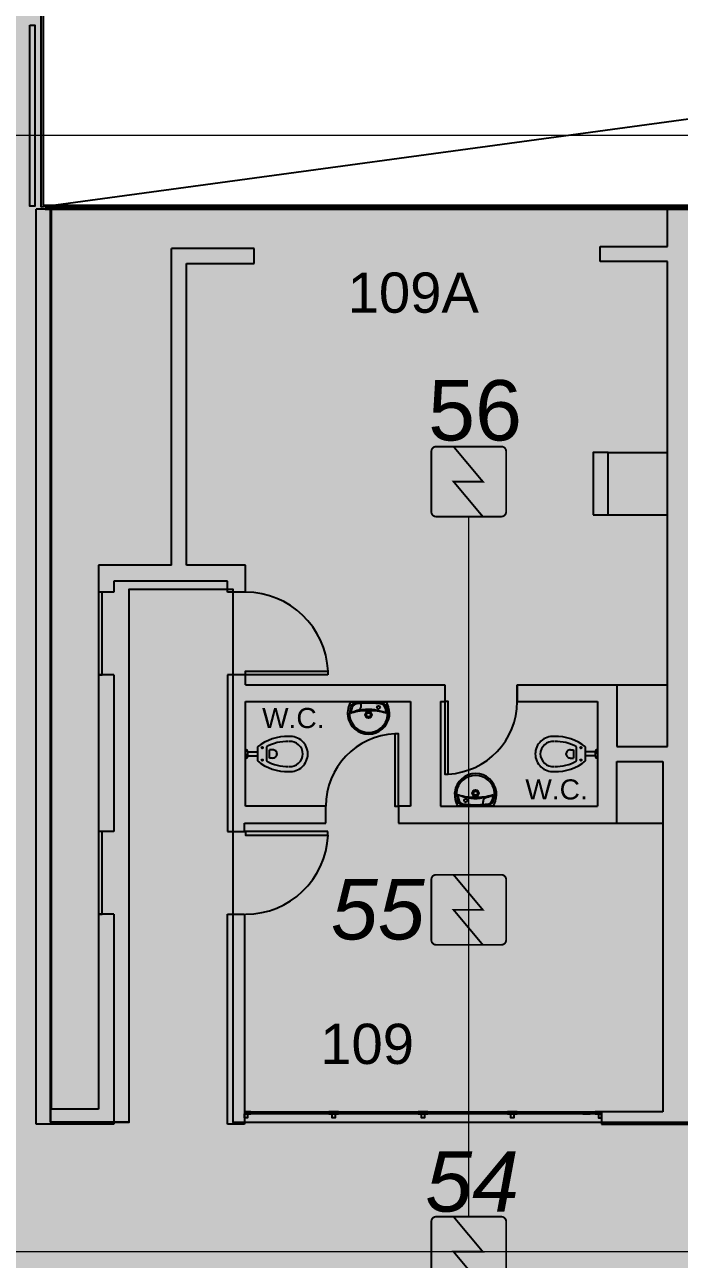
# Model space of a CAD drawing. Header units: metres. Extents: x -331 to 2982, y 362 to 2539.
# Drawn here: x 772.96 to 779.47, y 1604.17 to 1616.45 of the extents above; entities that cross this region are included whole.
import ezdxf
from ezdxf.enums import TextEntityAlignment as Align

# ---------------------------------------------------------------- set-up
doc = ezdxf.new("R2010")
doc.units = ezdxf.units.M
doc.layers.get('0').update_dxf_attribs({"color": 251})
doc.layers.add('_corredores', color=251, linetype='Continuous', plot=False)
doc.layers.add('_salas', color=251, linetype='Continuous', plot=False)
for name, color, linetype in [('ALV', 251, 'Continuous'), ('CX', 251, 'Continuous'), ('Det', 251, 'Continuous'), ('DET. FUMAÇA', 1, 'Continuous'), ('Det_Vigas', 251, 'Continuous'), ('Div', 251, 'Continuous'), ('Est', 251, 'Continuous'), ('Mob', 251, 'Continuous'), ('Pis', 251, 'Continuous'), ('SALAS NOVAS', 7, 'Continuous'), ('Texto_Salas', 251, 'Continuous'), ('vid', 251, 'Continuous')]:
    doc.layers.add(name, color=color, linetype=linetype)
doc.styles.add('ARIAL', font='arial.ttf')
doc.styles.add('DESTAQUE', font='arial.ttf', dxfattribs={"height": 0.4})
doc.styles.add('X3G_ENTITY_1416AC8D', font='arial.ttf', dxfattribs={"height": 0.6})
doc.styles.add('X3G_ENTITY_1416AC97', font='arial.ttf', dxfattribs={"height": 0.6})
doc.styles.add('X3G_ENTITY_1416ACA1', font='arial.ttf', dxfattribs={"height": 0.6})

# ---------------------------------------------------------------- blocks, each defined once
blk = doc.blocks.new('Detector de fumaça')
at = {"layer": 'DET. FUMAÇA', "linetype": 'Continuous', "lineweight": 15, "const_width": 0.0187}
blk.add_lwpolyline([(774.599, 539.816), (775.249, 539.816, -0.414214), (775.296, 539.769), (775.296, 539.167, -0.414214), (775.249, 539.12), (774.599, 539.12, -0.414214), (774.553, 539.167), (774.553, 539.769, -0.414214)], format="xyb", close=True, dxfattribs=at)
blk.add_lwpolyline([(774.773, 539.816), (775.064, 539.468), (774.773, 539.468), (775.064, 539.12)], dxfattribs=at)

msp = doc.modelspace()

# ---------------------------------------------------------------- hatches: boundary and pattern name
at = {"layer": '_corredores', "transparency": 33554508}
h = msp.add_hatch(color=256, dxfattribs=at)
h.dxf.hatch_style = 1
h.paths.add_polyline_path([(849.579, 1608.941), (849.579, 1612.216), (852.229, 1612.216), (852.229, 1614.651), (851.629, 1614.651), (851.629, 1624.564), (870.399, 1624.564), (870.399, 1626.4), (870.209, 1626.4), (870.209, 1626.597), (870.023, 1626.784), (866.324, 1626.785), (866.308, 1626.751), (866.204, 1626.834), (865.442, 1627.594), (864.014, 1627.594), (862.586, 1627.594), (861.776, 1626.785), (861.74, 1626.785), (861.736, 1626.784), (861.723, 1626.783), (861.705, 1626.783), (858.111, 1626.785), (857.764, 1626.438), (857.417, 1626.785), (853.824, 1626.785), (853.808, 1626.751), (853.704, 1626.834), (852.942, 1627.594), (851.514, 1627.594), (849.768, 1627.594), (849.768, 1626.834), (849.628, 1626.834), (849.628, 1629.914), (841.254, 1629.914), (841.254, 1628.074), (840.494, 1628.074), (840.494, 1627.116), (840.776, 1626.834), (840.394, 1626.452), (840.062, 1626.785), (836.454, 1626.785), (836.439, 1626.751), (836.334, 1626.834), (835.573, 1627.594), (834.144, 1627.594), (832.716, 1627.594), (831.906, 1626.785), (831.87, 1626.785), (831.867, 1626.784), (831.853, 1626.783), (831.835, 1626.783), (828.241, 1626.785), (827.894, 1626.438), (827.548, 1626.785), (823.954, 1626.785), (823.938, 1626.751), (823.834, 1626.834), (823.072, 1627.594), (821.644, 1627.594), (820.215, 1627.594), (819.405, 1626.785), (819.37, 1626.785), (819.366, 1626.784), (819.353, 1626.783), (819.335, 1626.783), (815.741, 1626.785), (815.394, 1626.438), (815.047, 1626.785), (811.454, 1626.785), (811.438, 1626.751), (811.334, 1626.834), (810.572, 1627.594), (809.144, 1627.594), (807.715, 1627.594), (806.906, 1626.785), (806.87, 1626.785), (806.866, 1626.784), (806.853, 1626.783), (806.835, 1626.783), (803.241, 1626.785), (802.894, 1626.438), (802.547, 1626.785), (798.954, 1626.785), (798.938, 1626.751), (798.834, 1626.834), (798.072, 1627.594), (796.644, 1627.594), (795.215, 1627.594), (794.406, 1626.785), (794.37, 1626.785), (794.366, 1626.784), (794.353, 1626.783), (794.335, 1626.783), (790.741, 1626.785), (790.394, 1626.438), (790.047, 1626.785), (786.454, 1626.785), (786.438, 1626.751), (786.334, 1626.834), (785.572, 1627.594), (784.144, 1627.594), (782.716, 1627.594), (781.906, 1626.785), (781.87, 1626.785), (781.866, 1626.784), (781.853, 1626.783), (781.835, 1626.783), (778.241, 1626.785), (777.894, 1626.438), (777.547, 1626.785), (773.954, 1626.785), (773.938, 1626.751), (773.834, 1626.834), (773.072, 1627.594), (771.644, 1627.594), (770.216, 1627.594), (769.406, 1626.785), (769.37, 1626.785), (769.367, 1626.784), (769.353, 1626.783), (769.335, 1626.783), (765.635, 1626.784), (765.449, 1626.597), (765.449, 1626.4), (765.259, 1626.4), (765.259, 1624.564), (770.104, 1624.564), (770.104, 1614.651), (770.414, 1614.651), (770.414, 1605.531), (765.029, 1605.531), (765.029, 1610.831), (763.829, 1610.831), (763.829, 1605.531), (755.929, 1605.531), (755.929, 1610.831), (754.829, 1610.831), (754.829, 1605.531), (746.079, 1605.531), (746.079, 1601.916), (748.449, 1601.916), (748.449, 1603.616), (748.049, 1603.616), (748.049, 1603.816), (754.474, 1603.816), (754.474, 1603.616), (754.149, 1603.616), (754.149, 1601.916), (754.474, 1601.916), (754.474, 1601.716), (754.474, 1601.191), (757.974, 1601.191), (757.974, 1603.591), (757.974, 1603.791), (768.029, 1603.791), (768.029, 1603.771), (768.834, 1603.771), (768.834, 1595.811), (768.004, 1595.811), (768.004, 1595.791), (762.364, 1595.791), (762.364, 1590.581), (754.174, 1590.581), (754.174, 1593.066), (752.499, 1593.066), (752.499, 1560.541), (752.299, 1560.541), (752.299, 1561.441), (751.199, 1561.441), (751.199, 1558.116), (752.299, 1558.116), (752.299, 1559.116), (752.499, 1559.116), (752.499, 1557.116), (755.419, 1557.116), (755.419, 1558.966), (753.924, 1558.966), (753.924, 1563.441), (754.189, 1563.441), (754.189, 1587.651), (760.824, 1587.651), (760.824, 1587.741), (768.929, 1587.741), (768.929, 1563.841), (770.329, 1563.841), (770.329, 1587.741), (771.929, 1587.741), (773.029, 1587.741), (775.879, 1587.741), (775.879, 1586.641), (777.179, 1586.641), (777.179, 1587.741), (788.779, 1587.741), (788.779, 1586.641), (790.079, 1586.641), (790.079, 1587.741), (802.329, 1587.741), (804.029, 1587.741), (844.979, 1587.741), (844.979, 1587.916), (845.279, 1587.916), (845.279, 1587.563), (845.279, 1563.241), (806.429, 1563.241), (806.429, 1563.441), (806.629, 1563.441), (806.629, 1565.791), (806.229, 1565.791), (806.229, 1585.191), (806.629, 1585.191), (806.629, 1587.541), (803.039, 1587.541), (803.039, 1576.841), (798.689, 1576.841), (796.094, 1576.841, -0.496898), (794.36, 1575.527), (793.559, 1573.063), (798.509, 1571.449), (798.509, 1560.721), (794.829, 1560.721), (794.829, 1560.541), (794.829, 1557.551), (801.129, 1557.551), (801.129, 1556.451), (802.329, 1556.451), (802.329, 1557.551), (805.229, 1557.551), (805.229, 1556.451), (806.429, 1556.451), (806.429, 1560.691), (845.279, 1560.691), (845.279, 1555.997), (846.404, 1555.997), (846.404, 1556.891), (846.054, 1556.891), (846.054, 1556.991), (846.454, 1556.991), (846.454, 1560.691), (849.204, 1560.691), (849.204, 1556.991), (849.604, 1556.991), (849.604, 1556.891), (849.254, 1556.891), (849.254, 1555.997), (850.479, 1555.997), (850.479, 1563.241), (849.579, 1563.241), (849.579, 1572.291), (849.579, 1575.941), (849.579, 1587.563), (849.579, 1588.141), (849.679, 1588.141), (849.679, 1587.991), (866.719, 1587.991), (870.339, 1587.991), (870.339, 1595.791), (866.429, 1595.791), (866.429, 1595.721), (852.429, 1595.721), (852.429, 1590.391), (849.579, 1590.391)])
h.paths.add_polyline_path([(845.139, 1595.841), (845.279, 1595.841), (845.279, 1590.341), (839.679, 1590.341), (775.879, 1590.341), (773.004, 1590.341), (773.004, 1595.811), (771.774, 1595.811), (771.774, 1603.766), (773.119, 1603.766), (773.119, 1603.821), (845.139, 1603.821)], flags=16)
h.paths.add_polyline_path([(846.026, 1605.531), (845.019, 1605.531), (845.019, 1609.931), (845.029, 1610.831), (843.829, 1610.831), (843.829, 1605.531), (835.029, 1605.531), (835.029, 1610.831), (833.829, 1610.831), (833.829, 1605.531), (825.029, 1605.531), (825.029, 1610.831), (823.829, 1610.831), (823.829, 1605.531), (815.029, 1605.531), (815.029, 1610.831), (813.829, 1610.831), (813.829, 1605.531), (805.029, 1605.531), (805.029, 1610.831), (803.829, 1610.831), (803.829, 1605.531), (795.029, 1605.531), (795.029, 1610.831), (793.829, 1610.831), (793.829, 1605.531), (785.029, 1605.531), (785.029, 1610.831), (783.829, 1610.831), (783.829, 1605.531), (775.029, 1605.531), (775.029, 1610.831), (773.999, 1610.831), (773.999, 1605.531), (773.214, 1605.531), (773.214, 1614.651), (773.144, 1614.651), (773.144, 1620.131), (775.164, 1620.131), (775.164, 1622.051), (773.644, 1622.051), (773.644, 1621.631), (773.184, 1621.631), (773.184, 1624.564), (845.949, 1624.563), (845.949, 1621.631), (845.489, 1621.631), (845.489, 1622.051), (843.989, 1622.051), (843.989, 1621.631), (843.969, 1620.131), (845.949, 1620.131), (845.949, 1614.651), (846.026, 1614.651)], flags=16)
h.paths.add_polyline_path([(865.19, 1593.806, -2.788173), (864.407, 1590.628), (864.569, 1590.706), (864.758, 1590.381), (866.058, 1591.278, -0.450063), (866.35, 1592.463), (865.616, 1593.862), (865.298, 1593.662)], flags=16)
h.paths.add_polyline_path([(845.264, 1626.452), (844.882, 1626.834), (845.264, 1627.216), (845.646, 1626.834)], flags=16)
h.paths.add_polyline_path([(851.514, 1626.452), (851.132, 1626.834), (851.514, 1627.216), (851.896, 1626.834)], flags=16)
h.paths.add_polyline_path([(834.144, 1626.452), (833.762, 1626.834), (834.144, 1627.216), (834.526, 1626.834)], flags=16)
h.paths.add_polyline_path([(864.014, 1626.452), (863.632, 1626.834), (864.014, 1627.216), (864.396, 1626.834)], flags=16)
h.paths.add_polyline_path([(821.644, 1626.452), (821.262, 1626.834), (821.644, 1627.216), (822.026, 1626.834)], flags=16)
h.paths.add_polyline_path([(809.526, 1626.834), (809.144, 1626.452), (808.762, 1626.834), (809.144, 1627.216)], flags=16)
h.paths.add_polyline_path([(797.026, 1626.834), (796.644, 1626.452), (796.262, 1626.834), (796.644, 1627.216)], flags=16)
h.paths.add_polyline_path([(784.526, 1626.834), (784.144, 1626.452), (783.762, 1626.834), (784.144, 1627.216)], flags=16)
h.paths.add_polyline_path([(772.026, 1626.834), (771.644, 1626.452), (771.262, 1626.834), (771.644, 1627.216)], flags=16)
h.paths.add_polyline_path([(767.575, 1593.944), (767.428, 1593.841), (767.223, 1594.085), (766.329, 1593.191, -0.414214), (766.329, 1592.392), (767.223, 1591.497), (767.428, 1591.741), (767.575, 1591.638, -3.171595)], flags=16)
at = {"layer": '_salas', "transparency": 33554559}
h = msp.add_hatch(color=256, dxfattribs=at)
h.dxf.hatch_style = 1
h.paths.add_polyline_path([(805.009, 1605.511), (813.809, 1605.511), (813.809, 1610.811), (815.009, 1610.811), (815.009, 1605.511), (823.809, 1605.511), (823.809, 1610.811), (825.009, 1610.811), (825.009, 1605.511), (833.809, 1605.511), (833.809, 1610.811), (835.009, 1610.811), (835.009, 1605.511), (843.809, 1605.511), (843.809, 1610.811), (845.009, 1610.811), (845.009, 1609.911), (844.999, 1609.911), (844.999, 1605.511), (846.006, 1605.511), (846.006, 1614.631), (773.194, 1614.631), (773.194, 1605.511), (773.979, 1605.511), (773.979, 1610.811), (775.009, 1610.811), (775.009, 1605.511), (783.809, 1605.511), (783.809, 1610.811), (785.009, 1610.811), (785.009, 1605.511), (793.809, 1605.511), (793.809, 1610.811), (795.009, 1610.811), (795.009, 1605.511), (803.809, 1605.511), (803.809, 1610.811), (805.009, 1610.811)])
h = msp.add_hatch(color=256, dxfattribs=at)
h.dxf.hatch_style = 1
h.paths.add_polyline_path([(805.029, 1605.531), (813.829, 1605.531), (813.829, 1610.831), (815.029, 1610.831), (815.029, 1605.531), (823.829, 1605.531), (823.829, 1610.831), (825.029, 1610.831), (825.029, 1605.531), (833.829, 1605.531), (833.829, 1610.831), (835.029, 1610.831), (835.029, 1605.531), (843.829, 1605.531), (843.829, 1610.831), (845.029, 1610.831), (845.029, 1609.931), (845.019, 1609.931), (845.019, 1605.531), (846.026, 1605.531), (846.026, 1614.651), (773.214, 1614.651), (773.214, 1605.531), (773.999, 1605.531), (773.999, 1610.831), (775.029, 1610.831), (775.029, 1605.531), (783.829, 1605.531), (783.829, 1610.831), (785.029, 1610.831), (785.029, 1605.531), (793.829, 1605.531), (793.829, 1610.831), (795.029, 1610.831), (795.029, 1605.531), (803.829, 1605.531), (803.829, 1610.831), (805.029, 1610.831)])

# ---------------------------------------------------------------- linework, layer by layer
at = {"lineweight": 0}
for points in [[(845.949, 1624.563), (773.184, 1624.564), (773.184, 1621.631), (773.644, 1621.631), (773.644, 1622.051), (775.164, 1622.051), (775.164, 1620.131), (773.144, 1620.131), (773.144, 1614.651), (773.214, 1614.651), (773.214, 1605.531), (773.999, 1605.531), (773.999, 1610.831), (775.029, 1610.831), (775.029, 1605.531), (783.829, 1605.531), (783.829, 1610.831), (785.029, 1610.831), (785.029, 1605.531), (793.829, 1605.531)], [(773.999, 1605.531), (773.214, 1605.531), (773.214, 1614.651), (846.026, 1614.651), (846.026, 1605.531), (845.019, 1605.531)], [(773.999, 1605.531), (773.999, 1610.831), (775.029, 1610.831), (775.029, 1605.531)]]:
    msp.add_lwpolyline(points, dxfattribs=at)
at = {"color": 251}
for points in [[(845.949, 1624.563), (773.184, 1624.564), (773.184, 1621.631), (773.644, 1621.631), (773.644, 1622.051), (775.164, 1622.051), (775.164, 1620.131), (773.144, 1620.131), (773.144, 1614.651), (773.214, 1614.651), (773.214, 1605.531), (773.999, 1605.531), (773.999, 1610.831), (775.029, 1610.831), (775.029, 1605.531), (783.829, 1605.531), (783.829, 1610.831), (785.029, 1610.831), (785.029, 1605.531), (793.829, 1605.531)], [(773.999, 1605.531), (773.214, 1605.531), (773.214, 1614.651), (846.026, 1614.651), (846.026, 1605.531), (845.019, 1605.531)], [(773.999, 1605.531), (773.999, 1610.831), (775.029, 1610.831), (775.029, 1605.531)]]:
    msp.add_lwpolyline(points, dxfattribs=at)
at = {"layer": 'ALV'}
for p, q in [((773.074, 1605.511), (773.074, 1614.611)), ((773.224, 1614.611), (773.074, 1614.611)), ((773.224, 1605.661), (773.224, 1614.611)), ((779.349, 1614.241), (779.349, 1614.611)), ((775.239, 1614.221), (774.419, 1614.221)), ((774.419, 1611.071), (774.419, 1614.221)), ((775.239, 1614.071), (775.239, 1614.221)), ((778.679, 1614.091), (778.679, 1614.241)), ((778.679, 1614.241), (779.349, 1614.241)), ((774.569, 1611.071), (774.569, 1614.071)), ((774.569, 1614.071), (775.239, 1614.071)), ((779.349, 1614.091), (778.679, 1614.091)), ((779.349, 1609.269), (779.349, 1614.091)), ((774.419, 1611.071), (773.694, 1611.071)), ((773.694, 1611.071), (773.694, 1610.801)), ((775.154, 1611.071), (774.569, 1611.071)), ((775.154, 1610.801), (775.154, 1611.071)), ((774.974, 1610.911), (773.844, 1610.911)), ((773.844, 1610.911), (773.844, 1610.801)), ((774.974, 1610.801), (774.974, 1610.911)), ((773.844, 1610.801), (773.694, 1610.801)), ((775.154, 1610.801), (774.974, 1610.801)), ((773.694, 1609.981), (773.694, 1608.421)), ((773.844, 1609.981), (773.694, 1609.981)), ((773.844, 1609.981), (773.844, 1608.421)), ((775.154, 1609.981), (774.974, 1609.981)), ((774.974, 1609.981), (774.974, 1608.421)), ((775.154, 1609.881), (775.154, 1609.981)), ((775.154, 1609.881), (777.134, 1609.881)), ((777.134, 1609.881), (777.134, 1609.714)), ((777.854, 1609.881), (777.854, 1609.714)), ((777.854, 1609.714), (777.854, 1609.881)), ((777.854, 1609.881), (778.844, 1609.881)), ((778.844, 1609.881), (778.844, 1609.269)), ((775.154, 1608.674), (775.154, 1609.714)), ((775.154, 1609.714), (776.794, 1609.714)), ((776.794, 1609.714), (776.794, 1608.674)), ((777.094, 1609.714), (777.094, 1608.674)), ((777.094, 1609.714), (777.134, 1609.714)), ((777.854, 1609.714), (778.654, 1609.714)), ((778.654, 1609.714), (778.654, 1608.674)), ((778.844, 1609.269), (779.304, 1609.269)), ((778.844, 1609.269), (779.349, 1609.269)), ((778.844, 1608.506), (778.844, 1609.119)), ((778.844, 1609.119), (779.304, 1609.119)), ((779.304, 1609.119), (779.304, 1605.636)), ((775.954, 1608.674), (775.154, 1608.674)), ((775.954, 1608.506), (775.954, 1608.674)), ((776.794, 1608.674), (776.674, 1608.674)), ((776.674, 1608.674), (776.674, 1608.506)), ((777.094, 1608.674), (778.654, 1608.674)), ((775.144, 1608.421), (775.144, 1608.506)), ((775.144, 1608.506), (775.954, 1608.506)), ((776.674, 1608.506), (778.844, 1608.506)), ((773.844, 1608.421), (773.694, 1608.421)), ((774.974, 1608.421), (775.144, 1608.421)), ((773.694, 1607.601), (773.694, 1605.661)), ((773.844, 1607.601), (773.694, 1607.601)), ((773.844, 1607.601), (773.844, 1605.511)), ((774.974, 1607.601), (775.144, 1607.601)), ((774.974, 1605.511), (774.974, 1607.601)), ((775.144, 1607.601), (775.144, 1605.511)), ((773.694, 1605.661), (773.224, 1605.661)), ((779.304, 1605.636), (778.694, 1605.636)), ((778.694, 1605.636), (778.694, 1605.511)), ((773.844, 1605.511), (773.074, 1605.511)), ((775.144, 1605.511), (774.974, 1605.511)), ((778.694, 1605.511), (779.409, 1605.511))]:
    msp.add_line(p, q, dxfattribs=at)
at = {"layer": 'ALV', "color": 251}
msp.add_line((779.409, 1605.511), (780.124, 1605.511), dxfattribs=at)
msp.add_lwpolyline([(773.009, 1616.441), (773.059, 1616.441), (773.059, 1614.641), (773.009, 1614.641)], close=True, dxfattribs=at)
at = {"layer": 'CX'}
for points in [[(773.694, 1610.801), (773.694, 1609.981), (773.729, 1609.981), (773.729, 1610.801)], [(775.974, 1609.981), (775.154, 1609.981), (775.154, 1610.016), (775.974, 1610.016)], [(777.169, 1608.994), (777.169, 1609.714), (777.134, 1609.714), (777.134, 1608.994)], [(776.639, 1609.394), (776.639, 1608.674), (776.674, 1608.674), (776.674, 1609.394)], [(773.694, 1608.421), (773.694, 1607.601), (773.729, 1607.601), (773.729, 1608.421)], [(775.974, 1608.421), (775.154, 1608.421), (775.154, 1608.386), (775.974, 1608.386)], [(775.147, 1605.636), (775.144, 1605.636), (775.144, 1605.614), (775.147, 1605.614)], [(775.207, 1605.635), (775.148, 1605.635), (775.148, 1605.615), (775.207, 1605.615), (775.207, 1605.614), (775.147, 1605.614), (775.147, 1605.636), (775.207, 1605.636)], [(775.984, 1605.635), (776.029, 1605.635), (776.029, 1605.615), (775.984, 1605.615), (775.984, 1605.614), (776.03, 1605.614), (776.03, 1605.636), (775.984, 1605.636)], [(776.033, 1605.636), (776.03, 1605.636), (776.03, 1605.614), (776.033, 1605.614)], [(776.08, 1605.635), (776.034, 1605.635), (776.034, 1605.615), (776.08, 1605.615), (776.08, 1605.614), (776.033, 1605.614), (776.033, 1605.636), (776.08, 1605.636)], [(776.871, 1605.635), (776.917, 1605.635), (776.917, 1605.615), (776.871, 1605.615), (776.871, 1605.614), (776.918, 1605.614), (776.918, 1605.636), (776.871, 1605.636)], [(776.921, 1605.636), (776.918, 1605.636), (776.918, 1605.614), (776.921, 1605.614)], [(776.967, 1605.635), (776.922, 1605.635), (776.922, 1605.615), (776.967, 1605.615), (776.967, 1605.614), (776.921, 1605.614), (776.921, 1605.636), (776.967, 1605.636)], [(777.759, 1605.635), (777.804, 1605.635), (777.804, 1605.615), (777.759, 1605.615), (777.759, 1605.614), (777.805, 1605.614), (777.805, 1605.636), (777.759, 1605.636)], [(777.808, 1605.636), (777.805, 1605.636), (777.805, 1605.614), (777.808, 1605.614)], [(777.855, 1605.635), (777.809, 1605.635), (777.809, 1605.615), (777.855, 1605.615), (777.855, 1605.614), (777.808, 1605.614), (777.808, 1605.636), (777.855, 1605.636)], [(778.631, 1605.635), (778.69, 1605.635), (778.69, 1605.615), (778.631, 1605.615), (778.631, 1605.614), (778.691, 1605.614), (778.691, 1605.636), (778.631, 1605.636)], [(778.691, 1605.636), (778.694, 1605.636), (778.694, 1605.614), (778.691, 1605.614)]]:
    msp.add_lwpolyline(points, close=True, dxfattribs=at)
for points in [[(775.174, 1605.615), (775.174, 1605.575), (775.144, 1605.575), (775.144, 1605.615)], [(776.047, 1605.615), (776.047, 1605.575), (776.017, 1605.575), (776.017, 1605.615)], [(776.934, 1605.615), (776.934, 1605.575), (776.904, 1605.575), (776.904, 1605.615)], [(777.822, 1605.615), (777.822, 1605.575), (777.792, 1605.575), (777.792, 1605.615)], [(778.664, 1605.615), (778.664, 1605.575), (778.694, 1605.575), (778.694, 1605.615)]]:
    msp.add_lwpolyline(points, dxfattribs=at)
at = {"layer": 'CX', "color": 251, "true_color": 0x606060}
for centre, radius, start, end in [((775.154, 1609.981), 0.821, 2.4441, 90), ((777.134, 1609.714), 0.721, 272.783, 0), ((776.674, 1608.674), 0.721, 92.783, 180), ((775.154, 1608.421), 0.821, 270, 357.5559)]:
    msp.add_arc(centre, radius, start, end, dxfattribs=at)
at = {"layer": 'Det', "color": 251}
msp.add_line((841.129, 1623.891), (773.124, 1614.631), dxfattribs=at)
at = {"layer": 'Det_Vigas', "color": 251}
for p, q in [((775.332, 1605.615), (775.257, 1605.615)), ((776.513, 1605.615), (776.438, 1605.615)), ((777.4, 1605.615), (777.325, 1605.615)), ((778.506, 1605.615), (778.581, 1605.615)), ((773.514, 1605.511), (773.404, 1605.511)), ((779.354, 1605.511), (779.464, 1605.511))]:
    msp.add_line(p, q, dxfattribs=at)
at = {"layer": 'Div', "color": 230, "linetype": 'Continuous', "lineweight": 0}
msp.add_line((848.047, 1615.34), (744.378, 1615.343), dxfattribs=at)
at = {"layer": 'Div', "color": 150, "linetype": 'Continuous', "lineweight": 0}
for p, q in [((777.373, 1604.592), (777.373, 1611.554)), ((847.683, 1604.244), (747.735, 1604.244))]:
    msp.add_line(p, q, dxfattribs=at)
at = {"layer": 'Est'}
msp.add_lwpolyline([(778.609, 1611.571), (778.759, 1611.571), (778.759, 1612.191), (778.609, 1612.191)], close=True, dxfattribs=at)
at = {"layer": 'Mob'}
for p, q in [((778.759, 1612.191), (779.349, 1612.191)), ((778.759, 1611.571), (779.349, 1611.571)), ((778.844, 1609.881), (779.349, 1609.881)), ((776.201, 1609.711), (776.552, 1609.711)), ((775.154, 1609.194), (775.154, 1609.234)), ((775.154, 1609.234), (775.165, 1609.234)), ((775.174, 1609.214), (775.174, 1609.225)), ((775.174, 1609.214), (775.174, 1609.174)), ((775.174, 1609.214), (775.274, 1609.214)), ((775.274, 1609.264), (775.274, 1609.124)), ((775.362, 1609.264), (775.362, 1609.124)), ((775.393, 1609.153), (775.393, 1609.234)), ((775.422, 1609.234), (775.393, 1609.234)), ((778.386, 1609.234), (778.415, 1609.234)), ((778.415, 1609.234), (778.415, 1609.153)), ((778.446, 1609.124), (778.446, 1609.264)), ((778.534, 1609.124), (778.534, 1609.264)), ((778.634, 1609.214), (778.534, 1609.214)), ((778.634, 1609.214), (778.634, 1609.225)), ((778.634, 1609.174), (778.634, 1609.214)), ((778.654, 1609.234), (778.643, 1609.234)), ((778.654, 1609.194), (778.654, 1609.234)), ((775.154, 1609.194), (775.154, 1609.153)), ((775.154, 1609.153), (775.165, 1609.153)), ((775.174, 1609.174), (775.274, 1609.174)), ((775.174, 1609.174), (775.174, 1609.163)), ((775.422, 1609.153), (775.393, 1609.153)), ((778.386, 1609.153), (778.415, 1609.153)), ((778.634, 1609.174), (778.534, 1609.174)), ((778.634, 1609.174), (778.634, 1609.163)), ((778.654, 1609.153), (778.643, 1609.153)), ((778.654, 1609.194), (778.654, 1609.153)), ((777.617, 1608.674), (777.266, 1608.674)), ((778.844, 1608.506), (779.304, 1608.506))]:
    msp.add_line(p, q, dxfattribs=at)
for points in [[(776.377, 1609.703, 0.019765), (776.251, 1609.698, 0.055725), (776.233, 1609.696, 0.26837), (776.2, 1609.66, 0.08527), (776.188, 1609.572, 0.373975), (776.377, 1609.408, 0.373975), (776.567, 1609.572, 0.08527), (776.555, 1609.66, 0.26837), (776.521, 1609.696, 0.055725), (776.503, 1609.698, 0.019765)], [(777.441, 1608.684, 0.019765), (777.567, 1608.689, 0.055725), (777.585, 1608.692, 0.26837), (777.618, 1608.728, 0.08527), (777.63, 1608.815, 0.373975), (777.441, 1608.98, 0.373975), (777.251, 1608.815, 0.08527), (777.263, 1608.728, 0.26837), (777.297, 1608.692, 0.055725), (777.315, 1608.689, 0.019765)]]:
    msp.add_lwpolyline(points, format="xyb", close=True, dxfattribs=at)
for points in [[(776.552, 1609.606, 0.09339), (776.539, 1609.66, 0.281673), (776.494, 1609.693, 0.022774), (776.404, 1609.698), (776.377, 1609.698), (776.35, 1609.698, 0.022774), (776.26, 1609.693, 0.281673), (776.215, 1609.66, 0.09339), (776.203, 1609.606)], [(776.552, 1609.606, -0.557482), (776.544, 1609.601, 0.068592), (776.44, 1609.631, 0.02486), (776.377, 1609.636, 0.02486), (776.314, 1609.631, 0.068592), (776.21, 1609.601, -0.557482), (776.203, 1609.606)], [(776.545, 1609.601, 0.072415), (776.377, 1609.624, 0.072415), (776.21, 1609.601)], [(776.213, 1609.602, -0.467154), (776.215, 1609.609, -0.039312), (776.282, 1609.633, 0.320715), (776.301, 1609.653, 0.032811), (776.305, 1609.691)], [(777.266, 1608.781, -0.557482), (777.274, 1608.786, 0.068592), (777.378, 1608.756, 0.02486), (777.441, 1608.751, 0.02486), (777.504, 1608.756, 0.068592), (777.608, 1608.786, -0.557482), (777.615, 1608.781)], [(777.266, 1608.781, 0.09339), (777.279, 1608.728, 0.281673), (777.324, 1608.695, 0.022774), (777.414, 1608.689), (777.441, 1608.689), (777.468, 1608.689, 0.022774), (777.558, 1608.695, 0.281673), (777.603, 1608.728, 0.09339), (777.615, 1608.781)], [(777.273, 1608.786, 0.072415), (777.441, 1608.763, 0.072415), (777.608, 1608.786)], [(777.605, 1608.785, -0.467154), (777.603, 1608.778, -0.039312), (777.536, 1608.754, 0.320715), (777.517, 1608.734, 0.032811), (777.513, 1608.696)]]:
    msp.add_lwpolyline(points, format="xyb", dxfattribs=at)
for centre, radius in [((776.377, 1609.583), 0.0328), ((776.377, 1609.583), 0.0203), ((776.476, 1609.657), 0.0158), ((775.32, 1609.256), 0.00707), ((778.488, 1609.256), 0.00707), ((775.32, 1609.132), 0.00707), ((778.488, 1609.132), 0.00707), ((777.342, 1608.73), 0.0158), ((777.441, 1608.804), 0.0328), ((777.441, 1608.804), 0.0203)]:
    msp.add_circle(centre, radius, dxfattribs=at)
for centre, radius, start, end in [((776.435, 1609.589), 0.266, 151.9123, 184.0939), ((776.319, 1609.589), 0.266, 355.9061, 27.7353), ((776.377, 1609.599), 0.209, 187.9818, 270), ((776.377, 1609.599), 0.209, 270, 352.0182), ((775.568, 1608.904), 0.464, 87.9363, 129.3021), ((775.595, 1609.19), 0.179, 1.2038, 93.3189), ((778.213, 1609.19), 0.179, 86.6811, 178.7962), ((778.24, 1608.904), 0.464, 50.6979, 92.0637), ((775.165, 1609.225), 0.00935, 0, 90), ((775.568, 1608.904), 0.414, 87.9363, 119.8675), ((775.425, 1609.192), 0.043, 1.2038, 93.3189), ((775.595, 1609.19), 0.129, 1.2038, 93.3189), ((778.213, 1609.19), 0.129, 86.6811, 178.7962), ((778.24, 1608.904), 0.414, 60.1325, 92.0637), ((778.383, 1609.192), 0.043, 86.6811, 178.7962), ((778.643, 1609.225), 0.00935, 90, 180), ((775.165, 1609.163), 0.00935, 270, 0), ((775.568, 1609.483), 0.464, 230.6979, 272.0637), ((775.568, 1609.483), 0.414, 240.1325, 272.0637), ((775.425, 1609.196), 0.043, 266.6811, 358.7962), ((775.595, 1609.197), 0.179, 266.6811, 358.7962), ((775.595, 1609.197), 0.129, 266.6811, 358.7962), ((778.213, 1609.197), 0.179, 181.2038, 273.3189), ((778.213, 1609.197), 0.129, 181.2038, 273.3189), ((778.24, 1609.483), 0.464, 267.9363, 309.3021), ((778.24, 1609.483), 0.414, 267.9363, 299.8675), ((778.383, 1609.196), 0.043, 181.2038, 273.3189), ((778.643, 1609.163), 0.00935, 180, 270), ((777.441, 1608.789), 0.209, 90, 172.0182), ((777.441, 1608.789), 0.209, 7.9818, 90), ((777.499, 1608.799), 0.266, 175.9061, 207.7353), ((777.383, 1608.799), 0.266, 331.9123, 4.0939)]:
    msp.add_arc(centre, radius, start, end, dxfattribs=at)
at = {"layer": 'Pis', "color": 251}
msp.add_line((773.124, 1614.631), (773.124, 1617.026), dxfattribs=at)
at = {"layer": 'vid', "color": 251}
for p, q in [((773.164, 1614.631), (845.929, 1614.631)), ((773.164, 1614.611), (845.929, 1614.611))]:
    msp.add_line(p, q, dxfattribs=at)
at = {"layer": 'vid'}
msp.add_lwpolyline([(775.148, 1605.635), (778.69, 1605.635), (778.69, 1605.615), (775.148, 1605.615)], close=True, dxfattribs=at)

# ---------------------------------------------------------------- block references
at = {"layer": 'DET. FUMAÇA', "linetype": 'Continuous', "lineweight": 0}
for p in [(2.449, 1072.434), (2.449, 1068.176), (2.449, 1064.776)]:
    msp.add_blockref('Detector de fumaça', p, dxfattribs=at)

# ---------------------------------------------------------------- texts
at = {"layer": 'Div', "color": 5, "linetype": 'Continuous', "lineweight": 0, "true_color": 0x0000ff, "char_height": 0.6, "attachment_point": 1}
for s, insert, style in [('56', (776.97, 1612.911), 'X3G_ENTITY_1416AC8D'), ('{\\fArial|b0|i1|c0|p34;55}', (776.003, 1607.949), 'X3G_ENTITY_1416AC97'), ('{\\fArial|b0|i1|c0|p34;54}', (776.941, 1605.243), 'X3G_ENTITY_1416ACA1')]:
    msp.add_mtext_dynamic_manual_height_columns(s, width=13.3188, gutter_width=2.5, heights=[0], dxfattribs=dict(at, insert=insert, style=style))
at = {"layer": 'SALAS NOVAS', "color": 251, "style": 'DESTAQUE'}
for s, p in [('109A', (776.822, 1613.581)), ('109', (776.363, 1606.111))]:
    msp.add_text(s, height=0.4, dxfattribs=at).set_placement(p, align=Align.CENTER)
at = {"layer": 'Texto_Salas', "color": 251, "char_height": 0.2, "width": 2.2626, "attachment_point": 2, "style": 'ARIAL'}
for insert in [(775.629, 1609.651), (778.246, 1608.941)]:
    msp.add_mtext('W.C.', dxfattribs=dict(at, insert=insert))

doc.saveas('drawing.dxf')
